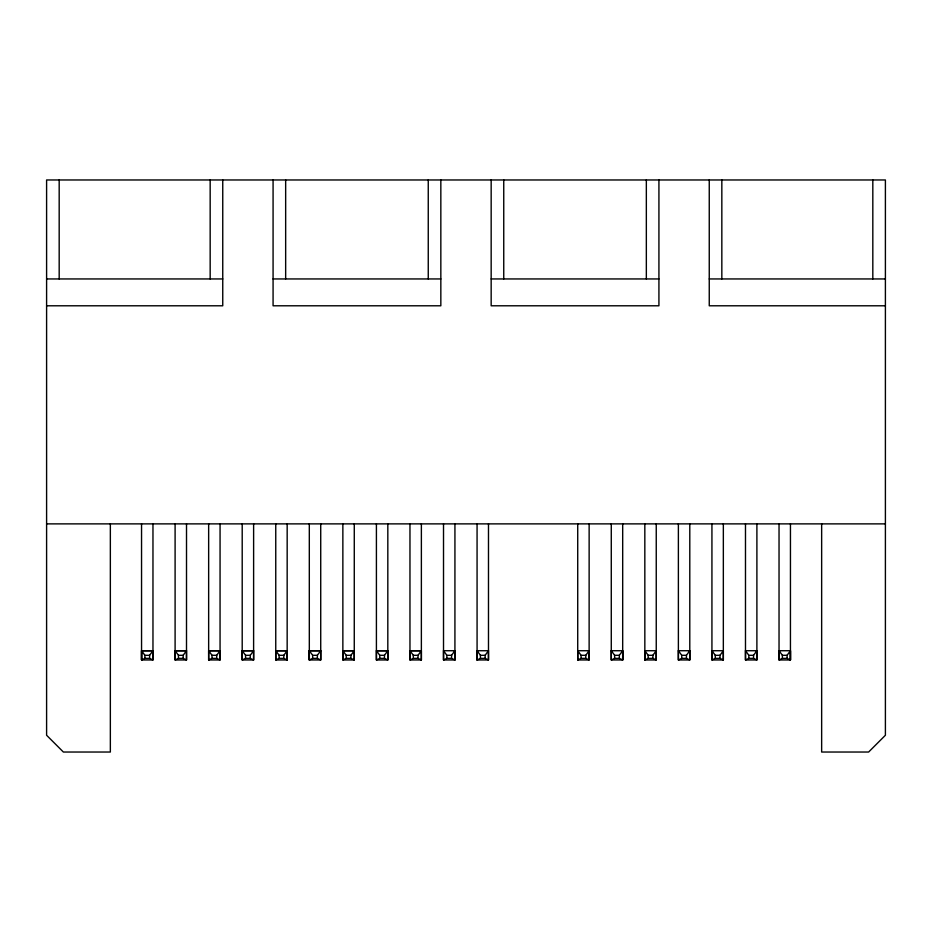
<?xml version="1.0" encoding="UTF-8"?>
<svg xmlns="http://www.w3.org/2000/svg" width="932" height="932" viewBox="0 0 932 932"><rect width="100%" height="100%" fill="white"/><g stroke="black" fill="none" stroke-linecap="round" stroke-linejoin="round"><path stroke-width="1.4" d="M152.965 523.877L152.965 659.961L149.609 658.376L144.903 658.376L141.559 659.961L141.559 650.722L152.965 650.722L152.965 659.961L141.559 659.961L141.548 523.877M141.548 659.961L141.559 650.722L152.953 650.722L149.609 655.301L149.609 658.376M320.725 523.877L320.725 659.961L317.369 658.376L312.663 658.376L309.319 659.961L309.319 650.722L320.725 650.722L320.725 659.961L309.319 659.961L309.308 523.877M309.308 659.961L309.319 650.722L320.713 650.722L317.369 655.301L317.369 658.376M443.515 523.877L443.515 659.961L446.871 658.376L451.577 658.376L454.921 659.961L454.921 650.722L443.515 650.722L443.527 659.961L454.921 659.961L454.933 523.877M488.485 523.877L488.485 659.961L485.129 658.376L480.423 658.376L477.079 659.961L477.079 650.722L488.473 650.722L488.485 659.961L477.079 659.961L477.067 523.877M477.067 659.961L477.079 650.722L480.423 655.301L480.423 658.376M577.723 523.877L577.723 659.961L581.079 658.376L585.785 658.376L589.129 659.961L589.129 650.722L577.723 650.722L577.735 659.961L589.129 659.961L589.14 523.877M611.276 523.877L611.276 659.961L614.631 658.376L619.337 658.376L622.681 659.961L622.681 650.722L611.276 650.722L611.287 659.961L622.681 659.961L622.692 523.877M656.245 523.877L656.245 659.961L652.889 658.376L648.183 658.376L644.839 659.961L644.839 650.722L656.233 650.722L656.245 659.961L644.839 659.961L644.827 523.877M644.827 659.961L644.839 650.722L648.183 655.301L648.183 658.376M678.38 523.877L678.38 659.961L681.735 658.376L686.441 658.376L689.785 659.961L689.785 650.722L678.38 650.722L678.391 659.961L689.785 659.961L689.797 523.877M711.932 523.877L711.932 659.961L715.287 658.376L719.993 658.376L723.337 659.961L723.337 650.722L711.932 650.722L711.943 659.961L723.337 659.961L723.348 523.877M745.484 523.877L745.484 659.961L748.839 658.376L753.545 658.376L756.889 659.961L756.889 650.722L745.484 650.722L745.495 659.961L756.889 659.961L756.901 523.877M779.036 523.877L779.036 659.961L782.391 658.376L787.097 658.376L790.441 659.961L790.441 650.722L779.036 650.722L779.047 659.961L790.441 659.961L790.452 523.877M175.1 523.877L175.1 659.961L178.455 658.376L178.455 655.301L175.111 650.722L186.505 650.722L186.517 659.961L183.161 658.376L183.161 655.301L186.505 650.722L175.1 650.722L175.111 659.961L186.505 659.961L186.517 523.877M208.651 523.877L208.651 659.961L212.007 658.376L212.007 655.301L208.663 650.722L220.057 650.722L220.069 659.961L216.713 658.376L216.713 655.301L220.057 650.722L208.651 650.722L208.663 659.961L220.057 659.961L220.069 523.877M242.204 523.877L242.204 659.961L245.559 658.376L245.559 655.301L242.215 650.722L253.609 650.722L253.62 659.961L250.265 658.376L250.265 655.301L253.609 650.722L242.204 650.722L242.215 659.961L253.609 659.961L253.62 523.877M275.755 523.877L275.755 659.961L279.111 658.376L279.111 655.301L275.767 650.722L287.161 650.722L287.161 659.961L283.817 658.376L283.817 655.301L287.161 650.722L275.755 650.722L275.767 659.961L287.161 659.961L287.173 523.877M342.86 523.877L342.86 659.961L346.215 658.376L346.215 655.301L342.871 650.722L354.265 650.722L354.277 659.961L350.921 658.376L350.921 655.301L354.265 650.722L342.86 650.722L342.871 659.961L354.265 659.961L354.277 523.877M376.412 523.877L376.412 659.961L379.767 658.376L379.767 655.301L376.423 650.722L387.817 650.722L387.828 659.961L384.473 658.376L384.473 655.301L387.817 650.722L376.412 650.722L376.423 659.961L387.817 659.961L387.828 523.877M409.964 523.877L409.964 659.961L413.319 658.376L413.319 655.301L409.975 650.722L421.369 650.722L421.38 659.961L418.025 658.376L418.025 655.301L421.369 650.722L409.964 650.722L409.975 659.961L421.369 659.961L421.38 523.877M451.577 658.376L451.577 655.301L454.921 650.722L454.921 659.961M485.129 658.376L485.129 655.301L488.473 650.722M585.785 658.376L585.785 655.301L589.129 650.722M619.337 658.376L619.337 655.301L622.681 650.722L622.681 659.961M652.889 658.376L652.889 655.301L656.233 650.722M686.441 658.376L686.441 655.301L689.785 650.722M719.993 658.376L719.993 655.301L723.337 650.722M753.545 658.376L753.545 655.301L756.889 650.722M787.097 658.376L787.097 655.301L790.441 650.722L790.441 659.961M46.6 278.948L222.748 278.948M273.076 278.948L440.836 278.948M491.164 278.948L658.924 278.948M709.252 278.948L885.4 278.948M46.6 305.789L222.748 305.789L222.748 179.969M885.4 305.789L709.252 305.789L709.252 179.969M46.6 523.877L885.4 523.877M141.559 650.722L144.903 655.301L149.609 655.301M178.455 655.301L183.161 655.301M212.007 655.301L216.713 655.301M245.559 655.301L250.265 655.301M279.111 655.301L283.817 655.301M309.319 650.722L312.663 655.301L317.369 655.301M346.215 655.301L350.921 655.301M379.767 655.301L384.473 655.301M413.319 655.301L418.025 655.301M443.527 650.722L446.871 655.301L451.577 655.301M480.423 655.301L485.129 655.301M577.735 650.722L581.079 655.301L585.785 655.301M611.287 650.722L614.631 655.301L619.337 655.301M648.183 655.301L652.889 655.301M678.391 650.722L681.735 655.301L686.441 655.301M711.943 650.722L715.287 655.301L719.993 655.301M745.495 650.722L748.839 655.301L753.545 655.301M779.047 650.722L782.391 655.301L787.097 655.301M178.455 658.376L183.161 658.376M212.007 658.376L216.713 658.376M245.559 658.376L250.265 658.376M279.111 658.376L283.817 658.376M346.215 658.376L350.921 658.376M379.767 658.376L384.473 658.376M413.319 658.376L418.025 658.376M287.161 650.722L287.173 659.961M872.818 179.969L872.818 278.948M821.651 523.877L821.651 752.031L868.624 752.031L885.4 735.255L885.4 179.969L46.6 179.969L46.6 735.255L63.376 752.031L110.349 752.031L110.349 523.877M782.391 655.301L782.391 658.376M748.839 655.301L748.839 658.376M721.834 179.969L721.834 278.948M715.287 655.301L715.287 658.376M681.735 655.301L681.735 658.376M658.924 179.969L658.924 305.789L491.164 305.789L491.164 179.969M646.342 179.969L646.342 278.948M614.631 655.301L614.631 658.376M581.079 655.301L581.079 658.376M503.746 179.969L503.746 278.948M446.871 655.301L446.871 658.376M440.836 179.969L440.836 305.789L273.076 305.789L273.076 179.969M428.254 179.969L428.254 278.948M312.663 655.301L312.663 658.376M285.658 179.969L285.658 278.948M210.166 179.969L210.166 278.948M144.903 655.301L144.903 658.376M59.182 179.969L59.182 278.948"/></g></svg>
